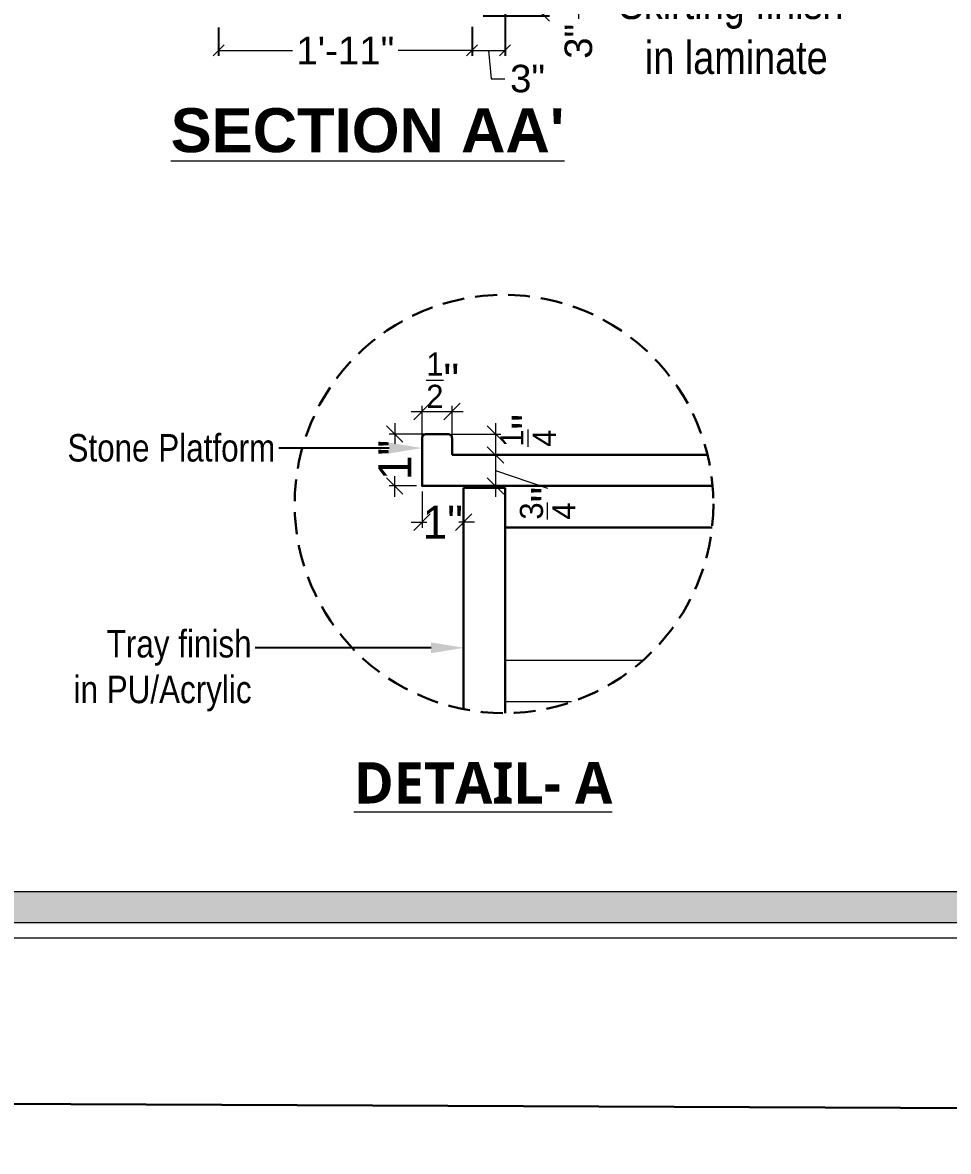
# Model space of a CAD drawing. Header units: millimetres. Extents: x 56222 to 3066687, y -650199 to -121287.
# Drawn here: x 134821.5 to 134905.7, y -184800.2 to -184697.6 of the extents above; entities that cross this region are included whole.
import ezdxf
from ezdxf import colors
from ezdxf.entities.mleader import LeaderData, LeaderLine
from ezdxf.math import Vec2, Vec3

# ---------------------------------------------------------------- set-up
doc = ezdxf.new("R2010")
doc.units = ezdxf.units.MM
doc.header["$MEASUREMENT"] = 0
doc.header["$PDMODE"] = 35
for name, pattern in [('DASHED', [0.75, 0.5, -0.25]), ('DASHED2', [0.375, 0.25, -0.125]), ('DASHEDX2', [1.5, 1, -0.5])]:
    doc.linetypes.add(name, pattern=pattern)
doc.layers.get('Defpoints').update_dxf_attribs({"color": 220})
for name, color, linetype, lineweight in [('DIM.', 250, 'Continuous', 13), ('dim05', 1, 'Continuous', 13), ('Dimension', 10, 'DASHEDX2', 20), ('FURNITURE', 32, 'Continuous', 9), ('furniture dimensions', 1, 'DASHED', 0), ('Text', 7, 'Continuous', 15), ('TILE', 14, 'Continuous', 9), ('wall', 7, 'Continuous', 30)]:
    doc.layers.add(name, color=color, linetype=linetype, lineweight=lineweight)
doc.styles.add('Arial', font='arial.ttf')
doc.styles.add('century g', font='GOTHIC.TTF')
doc.styles.get("Standard").update_dxf_attribs({"font": 'arial.ttf', "height": 6})
doc.styles.add('style4', font='ARIALN.TTF')
doc.dimstyles.new('Archana', dxfattribs={"dimtxt": 2, "dimasz": 0.75, "dimexe": 0.5, "dimexo": 0.5, "dimgap": 0, "dimtad": 0, "dimzin": 0, "dimdsep": 46, "dimlunit": 4, "dimtxsty": 'century g', "dimblk": 'OBLIQUE', "dimcen": 0, "dimdle": 1, "dimclrd": 256, "dimclre": 256, "dimclrt": 256, "dimadec": 0, "dimazin": 0, "dimtfac": 1, "dimtofl": 0, "dimtmove": 1, "dimatfit": 3, "dimfxl": 1, "dimfxlon": 1, "dimtolj": 1, "dimtzin": 0, "dimlwd": -1, "dimlwe": -1, "dimarcsym": 0})
doc.dimstyles.new('ISO-25', dxfattribs={"dimtxt": 2.5, "dimasz": 1, "dimexe": 0.5, "dimexo": 1, "dimtad": 0, "dimdec": 1, "dimlunit": 4, "dimtxsty": 'Standard', "dimblk": 'OBLIQUE', "dimcen": 2.5, "dimclrd": 1, "dimclre": 1, "dimclrt": 5, "dimadec": 0, "dimazin": 0, "dimtfac": 1, "dimtdec": 1, "dimtmove": 0, "dimatfit": 3, "dimfxl": 1, "dimlwd": -1, "dimarcsym": 0})

# ---------------------------------------------------------------- blocks, each defined once
blk = doc.blocks.new('_Oblique')
at = {"layer": 'wall', "color": 0, "lineweight": -2}
blk.add_line((-0.5, -0.5), (0.5, 0.5), dxfattribs=at)
blk = doc.blocks.new('*D447')
at = {"layer": 'Defpoints', "color": 0, "lineweight": 30, "transparency": 16777216}
for p in [(134862.39, -184693.94), (134868.92, -184693.94), (134862.39, -184696.94)]:
    blk.add_point(p, dxfattribs=at)
at = {"layer": 'dim05', "color": 1, "linetype": 'Continuous', "lineweight": -2, "transparency": 16777216}
for p, q in [((134863.39, -184693.94), (134869.42, -184693.94)), ((134863.39, -184696.94), (134869.42, -184696.94))]:
    blk.add_line(p, q, dxfattribs=at)
at = {"layer": 'dim05', "color": 1, "linetype": 'Continuous', "transparency": 16777216}
for p, q in [((134868.92, -184696.94), (134868.92, -184693.94)), ((134868.92, -184695.44), (134872.06, -184695.95)), ((134872.06, -184695.95), (134872.06, -184697.2))]:
    blk.add_line(p, q, dxfattribs=at)
at = {"layer": 'dim05', "color": 1, "transparency": 16777216}
for p, rotation in [((134868.92, -184693.94), 90), ((134868.92, -184696.94), 270)]:
    blk.add_blockref('_Oblique', p, dxfattribs=dict(at, rotation=rotation))
at = {"layer": 'dim05', "color": 5, "lineweight": 25, "transparency": 16777216, "insert": (134872.06, -184699.26), "char_height": 2.5, "attachment_point": 5, "rotation": 90, "style": 'Arial'}
blk.add_mtext('3"', dxfattribs=at)
blk = doc.blocks.new('*D454')
at = {"layer": 'Defpoints', "color": 0, "lineweight": 30, "transparency": 16777216}
for p in [(134839.35, -184696.99), (134862.39, -184696.94), (134862.39, -184700.09)]:
    blk.add_point(p, dxfattribs=at)
at = {"layer": 'dim05', "color": 1, "linetype": 'Continuous', "lineweight": -2, "transparency": 16777216}
for p, q in [((134839.35, -184697.99), (134839.35, -184700.59)), ((134862.39, -184697.94), (134862.39, -184700.59))]:
    blk.add_line(p, q, dxfattribs=at)
at = {"layer": 'dim05', "color": 1, "linetype": 'Continuous', "transparency": 16777216}
for p, q in [((134839.35, -184700.09), (134846.07, -184700.09)), ((134862.39, -184700.09), (134855.67, -184700.09))]:
    blk.add_line(p, q, dxfattribs=at)
at = {"layer": 'dim05', "color": 1, "transparency": 16777216, "rotation": 180}
blk.add_blockref('_Oblique', (134839.35, -184700.09), dxfattribs=at)
at = {"layer": 'dim05', "color": 1, "transparency": 16777216}
blk.add_blockref('_Oblique', (134862.39, -184700.09), dxfattribs=at)
at = {"layer": 'dim05', "color": 5, "lineweight": 25, "transparency": 16777216, "insert": (134850.87, -184700.09), "char_height": 2.5, "attachment_point": 5, "style": 'Arial'}
blk.add_mtext('1\'-11"', dxfattribs=at)
blk = doc.blocks.new('*D455')
at = {"layer": 'Defpoints', "color": 0, "lineweight": 30, "transparency": 16777216}
for p in [(134865.39, -184693.94), (134862.39, -184696.99), (134865.39, -184700.09)]:
    blk.add_point(p, dxfattribs=at)
at = {"layer": 'dim05', "color": 1, "linetype": 'Continuous', "lineweight": -2, "transparency": 16777216}
for p, q in [((134865.39, -184694.94), (134865.39, -184700.59)), ((134862.39, -184697.99), (134862.39, -184700.59))]:
    blk.add_line(p, q, dxfattribs=at)
at = {"layer": 'dim05', "color": 1, "linetype": 'Continuous', "transparency": 16777216}
for p, q in [((134862.39, -184700.09), (134865.39, -184700.09)), ((134863.89, -184700.09), (134864.12, -184702.66)), ((134864.12, -184702.66), (134865.37, -184702.66))]:
    blk.add_line(p, q, dxfattribs=at)
at = {"layer": 'dim05', "color": 1, "transparency": 16777216, "rotation": 180}
blk.add_blockref('_Oblique', (134862.39, -184700.09), dxfattribs=at)
at = {"layer": 'dim05', "color": 1, "transparency": 16777216}
blk.add_blockref('_Oblique', (134865.39, -184700.09), dxfattribs=at)
at = {"layer": 'dim05', "color": 5, "lineweight": 25, "transparency": 16777216, "insert": (134867.43, -184702.66), "char_height": 2.5, "attachment_point": 5, "style": 'Arial'}
blk.add_mtext('3"', dxfattribs=at)
blk = doc.blocks.new('*D401')
at = {"layer": 'Defpoints', "color": 0, "linetype": 'Continuous', "lineweight": 30, "transparency": 16777216}
for p in [(134855.36, -184734.97), (134858.85, -184734.97), (134857.84, -184739.69)]:
    blk.add_point(p, dxfattribs=at)
at = {"layer": 'furniture dimensions', "color": 5, "linetype": 'Continuous', "transparency": 16777216}
for p, q in [((134855.36, -184733.97), (134855.36, -184735.87)), ((134858.35, -184734.97), (134854.86, -184734.97)), ((134855.36, -184740.69), (134855.36, -184738.79))]:
    blk.add_line(p, q, dxfattribs=at)
at = {"layer": 'furniture dimensions', "color": 5, "linetype": 'ByBlock', "transparency": 16777216}
blk.add_line((134857.34, -184739.69), (134854.86, -184739.69), dxfattribs=at)
at = {"layer": 'furniture dimensions', "color": 5, "linetype": 'Continuous', "transparency": 16777216, "xscale": 1.5, "yscale": 1.5, "zscale": 1.5}
for p, rotation in [((134855.36, -184734.97), 90), ((134855.36, -184739.69), 270)]:
    blk.add_blockref('_Oblique', p, dxfattribs=dict(at, rotation=rotation))
at = {"layer": 'furniture dimensions', "linetype": 'Continuous', "lineweight": 0, "transparency": 16777216, "insert": (134855.36, -184737.33), "char_height": 3, "attachment_point": 5, "rotation": 90, "style": 'century g'}
blk.add_mtext('\\A1;{\\H1x;1}"', dxfattribs=at)
blk = doc.blocks.new('*D402')
at = {"layer": 'Defpoints', "color": 0, "linetype": 'Continuous', "lineweight": 30, "transparency": 16777216}
for p in [(134860.57, -184732.92), (134857.84, -184735.92), (134860.57, -184735.92)]:
    blk.add_point(p, dxfattribs=at)
at = {"layer": 'furniture dimensions', "color": 5, "linetype": 'Continuous', "transparency": 16777216}
for p, q in [((134856.84, -184732.92), (134861.57, -184732.92)), ((134860.57, -184735.42), (134860.57, -184732.42))]:
    blk.add_line(p, q, dxfattribs=at)
at = {"layer": 'furniture dimensions', "color": 5, "linetype": 'ByBlock', "transparency": 16777216}
blk.add_line((134857.84, -184735.42), (134857.84, -184732.42), dxfattribs=at)
at = {"layer": 'furniture dimensions', "color": 5, "linetype": 'Continuous', "transparency": 16777216, "xscale": 1.5, "yscale": 1.5, "zscale": 1.5, "rotation": 180}
blk.add_blockref('_Oblique', (134857.84, -184732.92), dxfattribs=at)
at = {"layer": 'furniture dimensions', "color": 5, "linetype": 'Continuous', "transparency": 16777216, "xscale": 1.5, "yscale": 1.5, "zscale": 1.5}
blk.add_blockref('_Oblique', (134860.57, -184732.92), dxfattribs=at)
at = {"layer": 'furniture dimensions', "linetype": 'Continuous', "lineweight": 0, "transparency": 16777216, "insert": (134859.72, -184730.07), "char_height": 3, "attachment_point": 5, "style": 'century g'}
blk.add_mtext('\\A1;{\\H0.7x;\\S1/2;}"', dxfattribs=at)
blk = doc.blocks.new('*D403')
at = {"layer": 'Defpoints', "color": 0, "linetype": 'Continuous', "lineweight": 30, "transparency": 16777216}
for p in [(134860.05, -184734.97), (134860.57, -184736.87), (134864.51, -184736.87)]:
    blk.add_point(p, dxfattribs=at)
at = {"layer": 'furniture dimensions', "color": 5, "linetype": 'Continuous', "transparency": 16777216}
for p, q in [((134864.51, -184733.97), (134864.51, -184737.87)), ((134861.07, -184736.87), (134865.01, -184736.87))]:
    blk.add_line(p, q, dxfattribs=at)
at = {"layer": 'furniture dimensions', "color": 5, "linetype": 'ByBlock', "transparency": 16777216}
blk.add_line((134860.55, -184734.97), (134865.01, -184734.97), dxfattribs=at)
at = {"layer": 'furniture dimensions', "color": 5, "linetype": 'Continuous', "transparency": 16777216, "xscale": 1.5, "yscale": 1.5, "zscale": 1.5}
for p, rotation in [((134864.51, -184734.97), 90), ((134864.51, -184736.87), 270)]:
    blk.add_blockref('_Oblique', p, dxfattribs=dict(at, rotation=rotation))
at = {"layer": 'furniture dimensions', "linetype": 'Continuous', "lineweight": 0, "transparency": 16777216, "insert": (134867.48, -184734.64), "char_height": 3, "attachment_point": 5, "rotation": 90, "style": 'century g'}
blk.add_mtext('\\A1;{\\H0.7x;\\S1/4;\\H1.42857x;"}', dxfattribs=at)
blk = doc.blocks.new('*D404')
at = {"layer": 'Defpoints', "color": 0, "linetype": 'Continuous', "lineweight": 30, "transparency": 16777216}
for p in [(134864.51, -184736.87), (134864.51, -184739.69), (134864.51, -184739.69)]:
    blk.add_point(p, dxfattribs=at)
at = {"layer": 'furniture dimensions', "color": 5, "linetype": 'Continuous', "transparency": 16777216}
for p, q in [((134864.51, -184735.87), (134864.51, -184740.69)), ((134864.51, -184738.28), (134869.25, -184739.88)), ((134864.51, -184739.69), (134865.01, -184739.69))]:
    blk.add_line(p, q, dxfattribs=at)
at = {"layer": 'furniture dimensions', "color": 5, "linetype": 'ByBlock', "transparency": 16777216}
blk.add_line((134864.51, -184736.87), (134865.01, -184736.87), dxfattribs=at)
at = {"layer": 'furniture dimensions', "color": 5, "linetype": 'Continuous', "transparency": 16777216, "xscale": 1.5, "yscale": 1.5, "zscale": 1.5}
for p, rotation in [((134864.51, -184736.87), 90), ((134864.51, -184739.69), 270)]:
    blk.add_blockref('_Oblique', p, dxfattribs=dict(at, rotation=rotation))
at = {"layer": 'furniture dimensions', "linetype": 'Continuous', "lineweight": 0, "transparency": 16777216, "insert": (134869.25, -184741.26), "char_height": 3, "attachment_point": 5, "rotation": 90, "style": 'century g'}
blk.add_mtext('\\A1;{\\H0.7x;\\S3/4;}"', dxfattribs=at)
blk = doc.blocks.new('*D405')
at = {"layer": 'Defpoints', "color": 0, "linetype": 'Continuous', "lineweight": 30, "transparency": 16777216}
for p in [(134857.84, -184739.69), (134861.62, -184739.86), (134861.62, -184742.99)]:
    blk.add_point(p, dxfattribs=at)
at = {"layer": 'furniture dimensions', "color": 5, "linetype": 'ByBlock', "transparency": 16777216}
blk.add_line((134857.84, -184740.19), (134857.84, -184743.49), dxfattribs=at)
at = {"layer": 'furniture dimensions', "color": 5, "linetype": 'Continuous', "transparency": 16777216}
for p, q in [((134861.62, -184740.36), (134861.62, -184743.49)), ((134856.84, -184742.99), (134858.27, -184742.99)), ((134862.62, -184742.99), (134861.19, -184742.99))]:
    blk.add_line(p, q, dxfattribs=at)
at = {"layer": 'furniture dimensions', "color": 5, "linetype": 'Continuous', "transparency": 16777216, "xscale": 1.5, "yscale": 1.5, "zscale": 1.5, "rotation": 180}
blk.add_blockref('_Oblique', (134857.84, -184742.99), dxfattribs=at)
at = {"layer": 'furniture dimensions', "color": 5, "linetype": 'Continuous', "transparency": 16777216, "xscale": 1.5, "yscale": 1.5, "zscale": 1.5}
blk.add_blockref('_Oblique', (134861.62, -184742.99), dxfattribs=at)
at = {"layer": 'furniture dimensions', "linetype": 'Continuous', "lineweight": 0, "transparency": 16777216, "insert": (134859.73, -184742.99), "char_height": 3, "attachment_point": 5, "style": 'century g'}
blk.add_mtext('\\A1;1"', dxfattribs=at)

msp = doc.modelspace()

# ---------------------------------------------------------------- hatches: boundary and pattern name
at = {"layer": 'Dimension', "linetype": 'Continuous', "true_color": 0xd39e00}
h = msp.add_hatch(color=42, dxfattribs=at)
h.paths.add_polyline_path([(134663.11, -184498.713), (134663.11, -184779.414), (135061.902, -184779.414), (135061.902, -184498.713)])
h.paths.add_polyline_path([(134665.909, -184501.512), (135059.103, -184501.512), (135059.103, -184776.615), (134665.909, -184776.615)], flags=16)

# ---------------------------------------------------------------- linework, layer by layer
at = {"layer": 'Dimension', "color": 42, "linetype": 'Continuous', "true_color": 0xd39e00}
for points in [[(134661.71, -184497.314), (135063.302, -184497.314), (135063.302, -184780.813), (134661.71, -184780.813)], [(134663.11, -184498.713), (135061.902, -184498.713), (135061.902, -184779.414), (134663.11, -184779.414)], [(134665.909, -184501.512), (135059.103, -184501.512), (135059.103, -184776.615), (134665.909, -184776.615)]]:
    msp.add_lwpolyline(points, close=True, dxfattribs=at)
at = {"layer": 'FURNITURE', "lineweight": 30, "ltscale": 0.4}
msp.add_line((134860.193, -184734.973, 0.066), (134858.219, -184734.973, 0.066), dxfattribs=at)
at = {"layer": 'FURNITURE', "lineweight": 30}
for p, q in [((134857.845, -184735.918, 0.066), (134857.845, -184739.691, 0.066)), ((134860.569, -184736.865, 0.066), (134883.782, -184736.865, 0.066)), ((134857.845, -184739.691, 0.066), (134884.242, -184739.691, 0.066)), ((134861.617, -184739.86, 0.066), (134861.617, -184759.991, 0.066)), ((134861.617, -184739.86, 0.066), (134865.39, -184739.86, 0.066)), ((134865.39, -184739.86, 0.066), (134865.39, -184760.349, 0.066)), ((134884.192, -184743.463, 0.066), (134865.39, -184743.463, 0.066))]:
    msp.add_line(p, q, dxfattribs=at)
at = {"layer": 'FURNITURE'}
for p, q in [((134877.907, -184755.564, 0.066), (134865.39, -184755.564, 0.066)), ((134871.415, -184759.336, 0.066), (134865.39, -184759.336, 0.066))]:
    msp.add_line(p, q, dxfattribs=at)
at = {"layer": 'FURNITURE', "lineweight": 30, "ltscale": 0.4, "elevation": 0.066}
msp.add_lwpolyline([(134860.569, -184736.865), (134860.569, -184735.35, 0.4142136), (134860.192, -184734.973), (134858.222, -184734.973, 0.4142136), (134857.845, -184735.35), (134857.845, -184739.691), (134865.2, -184739.691)], format="xyb", dxfattribs=at)
at = {"layer": 'FURNITURE', "color": 1, "linetype": 'DASHED2', "lineweight": 30, "ltscale": 8}
msp.add_circle((134865.291, -184741.328, 0.066), 19.021, dxfattribs=at)
at = {"layer": 'TILE', "color": 1, "lineweight": 30}
msp.add_lwpolyline([(134639.111, -184294.843), (135861.002, -184299.902), (135861.002, -184800.209), (134639.111, -184795.15)], close=True, dxfattribs=at)

# ---------------------------------------------------------------- texts
at = {"layer": 'DIM.', "color": 1, "insert": (134834.999, -184705.341), "char_height": 4, "attachment_point": 1}
msp.add_mtext_dynamic_manual_height_columns("{\\fArial|b1|i0|c0|p34;\\LSECTION AA'}", width=111.55884, gutter_width=1, heights=[0], dxfattribs=at)
at = {"layer": 'DIM.', "color": 1, "insert": (134851.654, -184764.812, 0.084), "char_height": 3.75852, "width": 54.57683, "attachment_point": 1}
msp.add_mtext('{\\fMalgun Gothic|b1|i0|c0|p34;\\LDETAIL- A}', dxfattribs=at)

# ---------------------------------------------------------------- dimensions: what is measured, and where the dimension line sits
at = {"layer": 'dim05', "color": 27, "lineweight": 25, "true_color": 0x7d5120}
dim = msp.add_linear_dim(base=(134865.387, -184700.09), p1=(134862.387, -184696.993), p2=(134865.387, -184693.939), dimstyle='ISO-25', override={"dimtxsty": 'Arial', "dimtmove": 1}, dxfattribs=at)
dim.commit()
dim.dimension.update_dxf_attribs({"geometry": '*D455', "text_midpoint": (134865.993, -184702.662), "dimtype": 160})
dim = msp.add_linear_dim(base=(134868.916, -184693.939), p1=(134862.387, -184696.939), p2=(134862.387, -184693.939), angle=90, dimstyle='ISO-25', override={"dimtxsty": 'Arial', "dimtmove": 1}, dxfattribs=at)
dim.commit()
dim.dimension.update_dxf_attribs({"geometry": '*D447', "text_midpoint": (134872.065, -184697.829), "dimtype": 160})
dim = msp.add_linear_dim(base=(134862.387, -184700.09), p1=(134839.346, -184696.993), p2=(134862.387, -184696.939), dimstyle='ISO-25', override={"dimtxsty": 'Arial'}, dxfattribs=at)
dim.commit()
dim.dimension.update_dxf_attribs({"geometry": '*D454', "text_midpoint": (134850.867, -184700.09)})
at = {"layer": 'furniture dimensions', "color": 5, "linetype": 'Continuous', "lineweight": 0}
dim = msp.add_linear_dim(base=(134860.569, -184732.921, 0.066), p1=(134857.845, -184735.918, 0.066), p2=(134860.569, -184735.918, 0.066), text='{\\H0.7x;\\S1/2;}"', dimstyle='Archana', override={"dimtxt": 3, "dimasz": 1.5, "dimdec": 0, "dimclrd": 5, "dimclre": 5, "dimfxl": 4}, dxfattribs=at)
dim.commit()
dim.dimension.update_dxf_attribs({"geometry": '*D402', "text_midpoint": (134859.724, -184730.073, 0.066), "dimtype": 160})
for base, p1, p2, text, picture, middle in [((134864.51, -184736.865, 0.066), (134860.054, -184734.973, 0.066), (134860.569, -184736.865, 0.066), '{\\H0.7x;\\S1/4;\\H1.42857x;"}', '*D403', (134867.48, -184734.645, 0.066)), ((134864.51, -184739.691, 0.066), (134864.51, -184736.865, 0.066), (134864.51, -184739.691, 0.066), '{\\H0.7x;\\S3/4;}"', '*D404', (134869.251, -184739.885, 0.066))]:
    dim = msp.add_linear_dim(base=base, p1=p1, p2=p2, angle=90, text=text, dimstyle='Archana', override={"dimtxt": 3, "dimasz": 1.5, "dimdec": 0, "dimclrd": 5, "dimclre": 5, "dimfxl": 4}, dxfattribs=at)
    dim.commit()
    dim.dimension.update_dxf_attribs({"geometry": picture, "text_midpoint": middle, "dimtype": 160})
dim = msp.add_linear_dim(base=(134855.358, -184734.973, 0.066), p1=(134857.845, -184739.691, 0.066), p2=(134858.846, -184734.973, 0.066), angle=90, text='{\\H1x;1}"', dimstyle='Archana', override={"dimtxt": 3, "dimasz": 1.5, "dimdec": 0, "dimclrd": 5, "dimclre": 5, "dimfxl": 4}, dxfattribs=at)
dim.commit()
dim.dimension.update_dxf_attribs({"geometry": '*D401', "text_midpoint": (134855.358, -184737.332, 0.066)})
dim = msp.add_linear_dim(base=(134861.617, -184742.991, 0.066), p1=(134857.845, -184739.691, 0.066), p2=(134861.617, -184739.86, 0.066), text='1"', dimstyle='Archana', override={"dimtxt": 3, "dimasz": 1.5, "dimdec": 0, "dimclrd": 5, "dimclre": 5, "dimfxl": 4}, dxfattribs=at)
dim.commit()
dim.dimension.update_dxf_attribs({"geometry": '*D405', "text_midpoint": (134859.731, -184742.991, 0.066)})

# ---------------------------------------------------------------- leaders
at = {"layer": 'Text', "color": 1, "lineweight": 0, "ltscale": 20}
ml = msp.add_multileader_mtext('Standard', dxfattribs=at)
ml.set_content('Skirting finish\\P in laminate ', color=1, style='style4')
ml.set_leader_properties()
ml.build(insert=Vec2(0, 0))
ml.multileader.update_dxf_attribs({"dogleg_length": 2.025, "arrow_head_size": 2})
ctx = ml.context
ctx.base_point, ctx.char_height, ctx.arrow_head_size, ctx.landing_gap_size, ctx.plane_origin = Vec3(134875.499, -184695.754), 3, 2, 0.4, Vec3(134813.334, -184695.754)
ctx.text_align_type = 1
notes = []
notes.append((ctx, [(0, (1, 1, 0), (134872.467, -184695.754), (1, 0), 3.032, [(0, [(134862.523, -184695.754)], 0, [])])]))
ctx.mtext.insert, ctx.mtext.alignment = Vec3(134885.922, -184694.23), 2
ml = msp.add_multileader_mtext('Standard', dxfattribs=at)
ml.set_content('Stone Platform', color=1, style='style4')
ml.set_leader_properties()
ml.build(insert=Vec2(0, 0))
ml.multileader.update_dxf_attribs({"dogleg_length": 2.025, "arrow_head_size": 3})
ctx = ml.context
ctx.base_point, ctx.char_height, ctx.arrow_head_size, ctx.landing_gap_size, ctx.plane_origin = Vec3(134825.6, -184736.246, 0.066), 2.49146, 3, 0.332, Vec3(134900.503, -184733.754, 0.066)
ctx.text_align_type = 2
notes.append((ctx, [(0, (1, 1, 0), (134846.512, -184736.246, 0.066), (-1, 0), 1.681, [(0, [(134857.845, -184736.246, 0.066)], 0, [])])]))
ctx.mtext.insert, ctx.mtext.alignment = Vec3(134844.499, -184734.979, 0.066), 3
ml = msp.add_multileader_mtext('Standard', dxfattribs=at)
ml.set_content('Tray finish \\Pin PU/Acrylic ', color=1, style='style4')
ml.set_leader_properties()
ml.build(insert=Vec2(0, 0))
ml.multileader.update_dxf_attribs({"dogleg_length": 2.025, "arrow_head_size": 3})
ctx = ml.context
ctx.base_point, ctx.char_height, ctx.arrow_head_size, ctx.landing_gap_size, ctx.plane_origin = Vec3(134826.054, -184754.411, 0.066), 2.49146, 3, 0.332, Vec3(134898.354, -184751.919, 0.066)
ctx.text_align_type = 2
notes.append((ctx, [(0, (1, 1, 0), (134844.363, -184754.411, 0.066), (-1, 0), 1.681, [(0, [(134861.657, -184754.411, 0.066)], 0, [])])]))
ctx.mtext.insert, ctx.mtext.alignment = Vec3(134842.35, -184752.799, 0.066), 3
for ctx, leaders in notes:
    for number, flags, end, landing, length, lines in leaders:
        leader = LeaderData()
        leader.index, (leader.has_last_leader_line, leader.has_dogleg_vector, leader.attachment_direction) = number, flags
        leader.last_leader_point, leader.dogleg_vector, leader.dogleg_length = Vec3(end), Vec3(landing), length
        for number, points, colour, breaks in lines:
            line = LeaderLine()
            line.index, line.vertices, line.color, line.breaks = number, Vec3.list(points), colors.encode_raw_color(colour), breaks
            leader.lines.append(line)
        ctx.leaders.append(leader)

doc.saveas('drawing.dxf')
